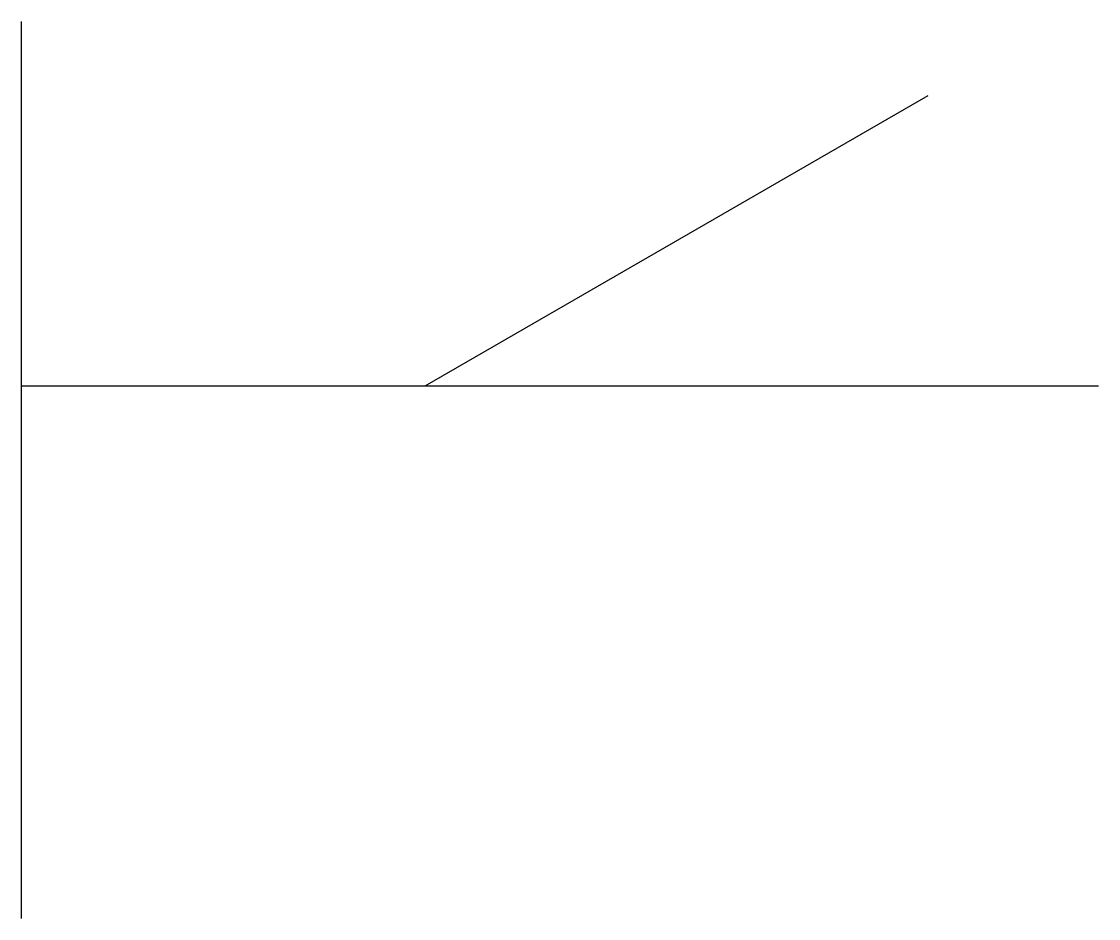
# Model space of a CAD drawing. Header units: millimetres. Extents: x 0 to 561, y 0 to 468.
import ezdxf

# ---------------------------------------------------------------- set-up
doc = ezdxf.new("R2010")
doc.units = ezdxf.units.MM
doc.layers.get('0').update_dxf_attribs({"linetype": 'CONTINUOUS'})

msp = doc.modelspace()

# ---------------------------------------------------------------- linework, layer by layer
for p, q in [((0, 0), (0, 467.52)), ((210.28, 277.68), (472.41, 429.02)), ((0, 277.68), (561.18, 277.68))]:
    msp.add_line(p, q)

doc.saveas('drawing.dxf')
